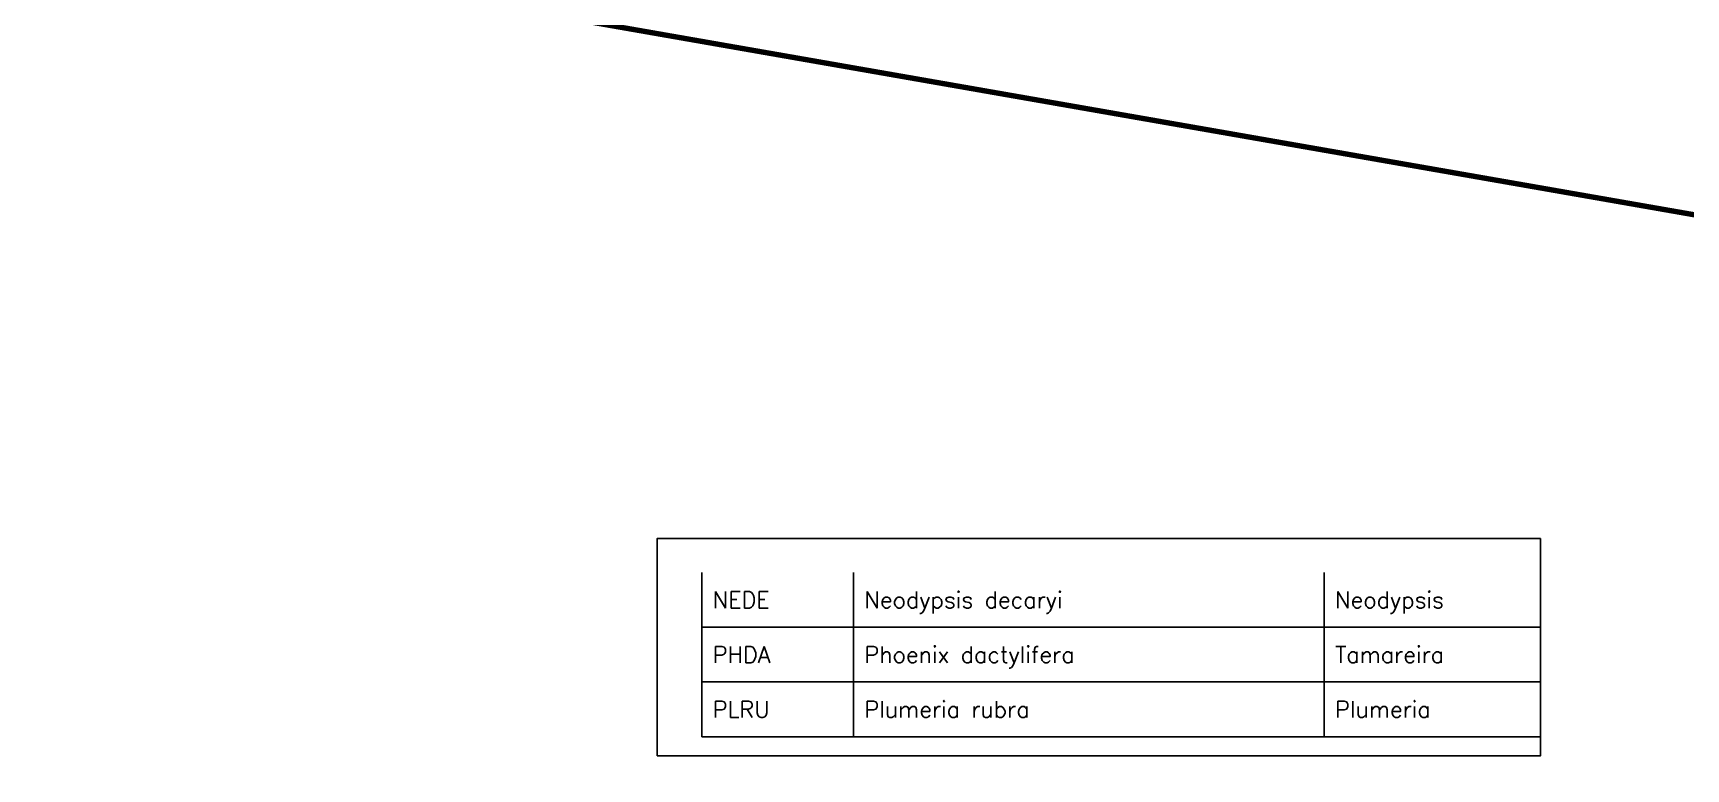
# Model space of a CAD drawing. Extents: x -14.2 to 52.3, y 3.7 to 90.9.
# Drawn here: x -13.45 to 1.97, y 20.65 to 27.52 of the extents above; entities that cross this region are included whole.
import ezdxf
from ezdxf.enums import TextEntityAlignment as Align
from ezdxf.xclip import XClip

# ---------------------------------------------------------------- set-up
doc = ezdxf.new("R2010")
doc.units = 0
doc.header["$XCLIPFRAME"] = 2
doc.linetypes.add('limpo_PINI-PSG-PE-0102-LAZ-R00$0$DASHDOT', pattern=[1, 0.5, -0.25, 0, -0.25])
for name, color, linetype in [('limpo_PINI-PSG-PE-0102-LAZ-R00$0$PA_EXTE_1', 1, 'Continuous'), ('limpo_PINI-PSG-PE-0102-LAZ-R00$0$PA_EXTE_3', 3, 'Continuous'), ('limpo_PINI-PSG-PE-0102-LAZ-R00$0$PA_LIMI_TER', 32, 'limpo_PINI-PSG-PE-0102-LAZ-R00$0$DASHDOT'), ('PA_LIDER', 12, 'Continuous'), ('XR_ARQT', 7, 'Continuous')]:
    doc.layers.add(name, color=color, linetype=linetype)
doc.layers.add('PA_VEGE_AUX2', color=6, linetype='Continuous', plot=False)
doc.styles.add('LANDSKY', font='ROMANS.SHX')

# ---------------------------------------------------------------- blocks, each defined once
blk = doc.blocks.new('limpo_PINI-PSG-PE-0102-LAZ-R00')
at = {"layer": 'limpo_PINI-PSG-PE-0102-LAZ-R00$0$PA_EXTE_1'}
for points in [[(4.995, 25.854), (4.993, 25.868, 0.382124), (0.938, 29.497), (-9.591, 29.497)], [(4.957, 25.744), (4.944, 25.862, 0.382124), (0.938, 29.447), (-9.591, 29.447)]]:
    blk.add_lwpolyline(points, format="xyb", dxfattribs=at)
at = {"layer": 'limpo_PINI-PSG-PE-0102-LAZ-R00$0$PA_EXTE_3'}
blk.add_lwpolyline([(-6.831, 30.122), (-6.831, 29.572), (1.002, 29.572, -0.380245), (5.053, 25.97, -0.15318), (5.484, 26.348, -0.051352), (6.201, 26.635, -0.019858), (9.34, 27.354), (10.689, 27.642), (10.425, 28.188, 0.34637), (9.869, 28.459), (8.041, 28.062, -0.156136), (6.827, 28.179), (-2.799, 32.315, 0.328425), (-3.954, 32.046), (-5.3, 30.472, -0.219284), (-6.06, 30.122)], format="xyb", close=True, dxfattribs=at)
blk.add_lwpolyline([(4.925, 25.356), (4.869, 25.854, 0.382124), (0.938, 29.372), (-9.591, 29.372)], format="xyb", dxfattribs=at)
at = {"layer": 'limpo_PINI-PSG-PE-0102-LAZ-R00$0$PA_LIMI_TER', "const_width": 0.05, "flags": 128}
blk.add_lwpolyline([(0.497, 4.366), (45.476, 3.67), (49.077, 28.957), (49.729, 28.889), (52.343, 53.357), (-10.257, 53.134), (-13.381, 28.511), (2.923, 25.662)], close=True, dxfattribs=at)
blk = doc.blocks.new('lin_esp1')
at = {"color": 1}
for p, q in [((0, 0), (0, -0.34)), ((0.943, 0), (0.943, -0.34)), ((3.87, 0), (3.87, -0.34)), ((6.321, 0), (6.321, -0.34)), ((7.138, 0), (7.138, -0.34)), ((8.296, 0), (8.296, -0.34)), ((9.406, 0), (9.406, -0.34)), ((12.946, 0), (12.946, -0.34)), ((13.763, 0), (13.763, -0.34)), ((14.58, 0), (14.58, -0.34)), ((15.397, 0), (15.397, -0.34)), ((0, -0.34), (15.397, -0.34))]:
    blk.add_line(p, q, dxfattribs=at)
at = {"color": 2, "style": 'LANDSKY'}
for tag, p in [('CODIGO', (0.068, -0.17)), ('NOMEC', (1.011, -0.17)), ('NOMEP', (3.938, -0.17)), ('ESPECIF', (9.474, -0.17))]:
    blk.add_attdef(tag, text='', height=0.102, dxfattribs=at).set_placement(p, align=Align.MIDDLE_LEFT)
for tag, p in [('QTDE', (6.73, -0.17)), ('PORTE', (7.717, -0.17)), ('DPLANTIO', (8.851, -0.17)), ('COR', (13.355, -0.17)), ('CAULE', (14.172, -0.17)), ('PODA', (14.989, -0.17))]:
    blk.add_attdef(tag, text='', height=0.102, dxfattribs=at).set_placement(p, align=Align.MIDDLE_CENTER)
blk = doc.blocks.new('arv')
at = {"xscale": 1.5, "yscale": 1.5, "zscale": 1.5}
for p, values in [((-9.095, 25.175), {'CODIGO': 'NEDE', 'NOMEC': 'Neodypsis decaryi', 'NOMEP': 'Neodypsis', 'QTDE': '3', 'PORTE': 'HTOTAL=300', 'DPLANTIO': '300', 'ESPECIF': 'Tutorar muda bem formada - ver det'}), ((-9.095, 24.664), {'CODIGO': 'PHDA', 'NOMEC': 'Phoenix dactylifera', 'NOMEP': 'Tamareira', 'QTDE': '9', 'PORTE': 'HESTIPE=300', 'DPLANTIO': '400', 'ESPECIF': 'Tutorar muda bem formada-ver det'}), ((-9.095, 24.153), {'CODIGO': 'PLRU', 'NOMEC': 'Plumeria rubra', 'NOMEP': 'Plumeria', 'QTDE': '3', 'PORTE': '300', 'DPLANTIO': '300', 'ESPECIF': 'Tutorar muda bem formada-ver det', 'COR': 'RS'})]:
    blk.add_blockref('lin_esp1', p, dxfattribs=at).add_auto_attribs(values)

msp = doc.modelspace()

# ---------------------------------------------------------------- linework, layer by layer
at = {"layer": 'PA_VEGE_AUX2'}
msp.add_lwpolyline([(-6.831, 30.122), (-6.831, 29.572), (1.002, 29.572, -0.380245), (5.053, 25.97, -0.15318), (5.484, 26.348, -0.051352), (6.201, 26.635, -0.019858), (9.34, 27.354), (10.689, 27.642), (10.425, 28.188, 0.34637), (9.869, 28.459), (8.041, 28.062, -0.156136), (6.827, 28.179), (-2.799, 32.315, 0.328425), (-3.954, 32.046), (-5.3, 30.472, -0.219284), (-6.06, 30.122)], format="xyb", close=True, dxfattribs=at)

# ---------------------------------------------------------------- next in the draw order: block references
at = {"layer": 'XR_ARQT'}
msp.add_blockref('limpo_PINI-PSG-PE-0102-LAZ-R00', (-0.042, 0.017), dxfattribs=at)

# ---------------------------------------------------------------- next in the draw order: block references
at = {"layer": 'PA_LIDER'}
ref = msp.add_blockref('arv', (1.883, -2.688), dxfattribs=at)
XClip(ref).set_block_clipping_path([(-9.5124508644, 23.4645654346), (-1.2726320821, 25.4913639124)])

doc.saveas('drawing.dxf')
